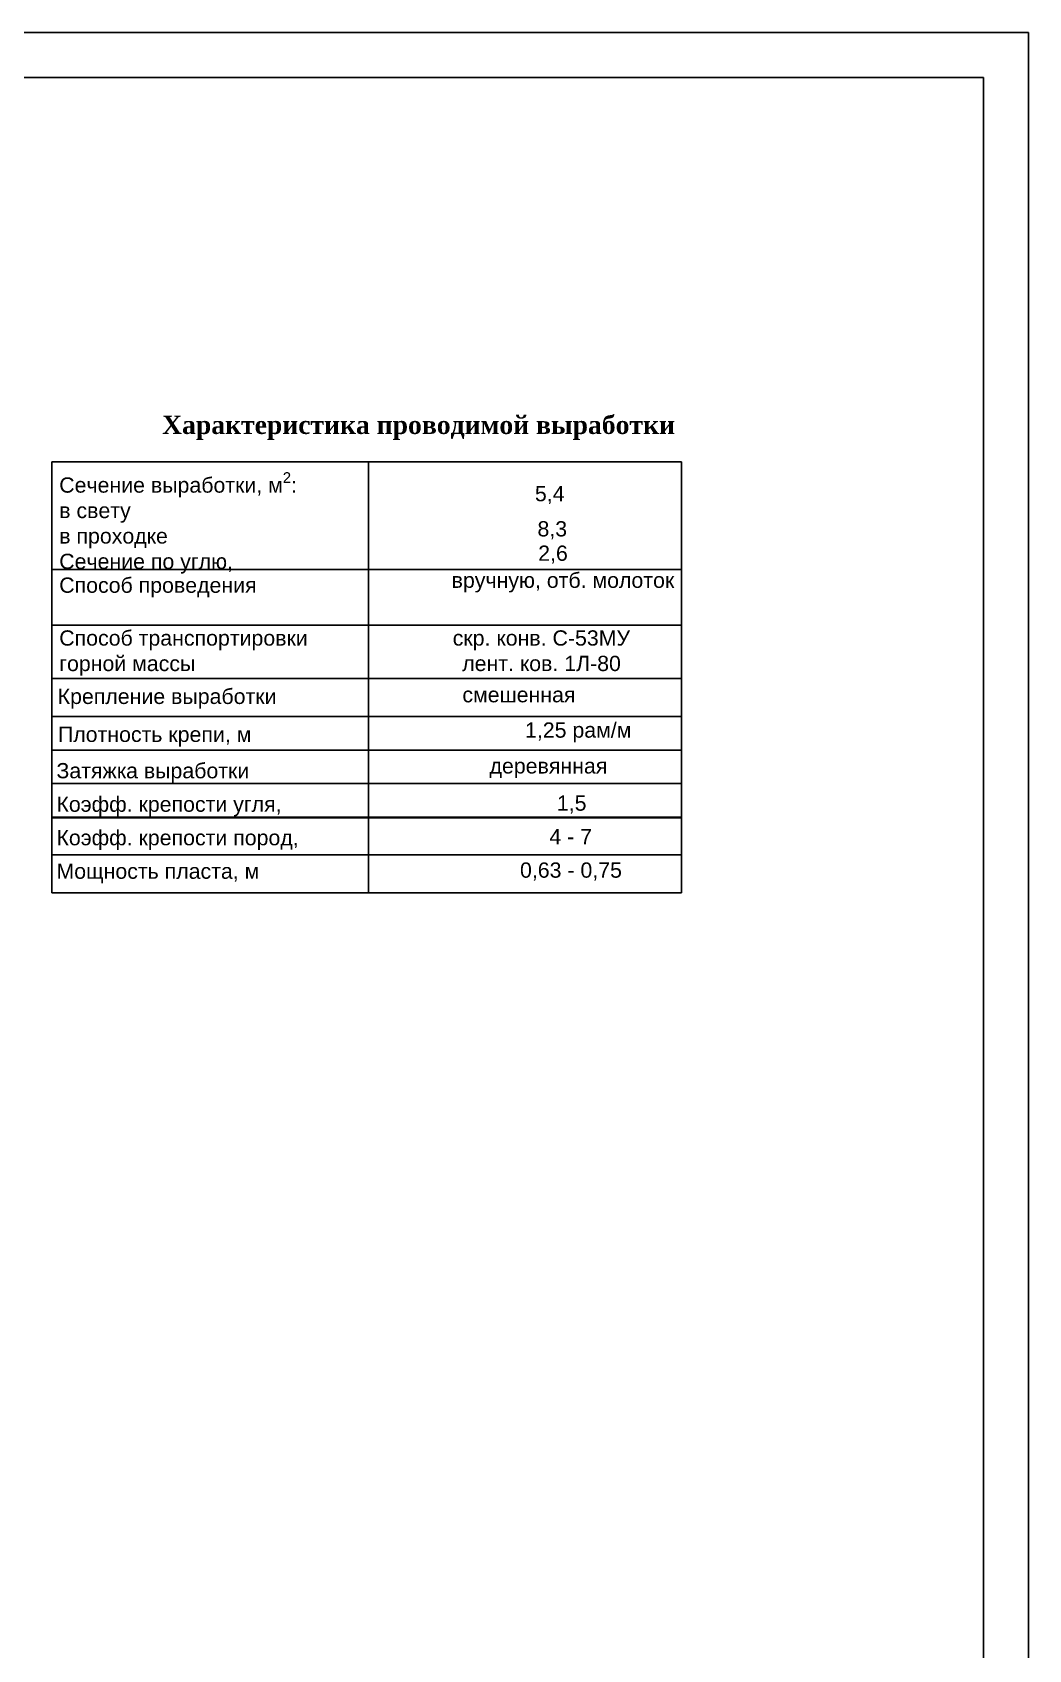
# Model space of a CAD drawing. Header units: inches. Extents: x 523 to 1492, y 69 to 539.
# Drawn here: x 1381.4 to 1491.6, y 331.5 to 510.3 of the extents above; entities that cross this region are included whole.
import ezdxf

# ---------------------------------------------------------------- set-up
doc = ezdxf.new("R2010")
doc.units = ezdxf.units.IN
doc.header["$MEASUREMENT"] = 0
doc.styles.get("Standard").update_dxf_attribs({"font": 'arial.ttf'})

msp = doc.modelspace()

# ---------------------------------------------------------------- linework, layer by layer
for p, q in [((522.698, 510.268), (1491.606, 510.268)), ((1491.606, 510.268), (1491.606, 90.268)), ((542.698, 505.268), (1486.606, 505.268)), ((1486.606, 505.268), (1486.606, 95.268))]:
    msp.add_line(p, q)
at = {"lineweight": 30}
for p, q in [((1383.606, 462.781), (1383.606, 415.154)), ((1383.606, 462.781), (1453.23, 462.781)), ((1418.597, 462.781), (1418.597, 415.154)), ((1453.23, 462.781), (1453.23, 415.154)), ((1383.606, 450.91), (1453.23, 450.91)), ((1383.606, 444.732), (1453.23, 444.732)), ((1383.606, 438.837), (1453.23, 438.837)), ((1383.606, 434.643), (1453.23, 434.643)), ((1383.606, 430.941), (1453.23, 430.941)), ((1383.606, 427.239), (1453.23, 427.239)), ((1383.606, 423.536), (1453.23, 423.536)), ((1383.606, 419.348), (1453.23, 419.348)), ((1383.606, 415.154), (1453.23, 415.154))]:
    msp.add_line(p, q, dxfattribs=at)
at = {"lineweight": 20}
msp.add_line((1383.606, 423.455), (1453.23, 423.455), dxfattribs=at)

# ---------------------------------------------------------------- texts
at = {"insert": (1395.782, 467.903), "char_height": 2.0249, "width": 88.32655, "attachment_point": 1}
msp.add_mtext('{\\fTimes New Roman|b1|i0|c204|p18;Характеристика проводимой выработки}', dxfattribs=at)
at = {"lineweight": 5, "attachment_point": 1}
for s, insert, char_height, width in [('\\A1;Сечение выработки, м{\\H0.7x;\\S2^ ;}:\\Pв свету\\Pв проходке\\PСечение по углю, ', (1384.409, 461.653), 1.68742, 39.63117), ('5,4', (1437.007, 460.127), 1.6874, 7.68033), ('8,3', (1437.291, 456.24), 1.6874, 7.68033), ('2,6', (1437.37, 453.545), 1.6874, 7.68033), ('{\\W2.77778; }вручную, отб. молоток', (1425.978, 450.559), 1.68742, 28.11997), ('Способ проведения', (1384.409, 450.012), 1.68742, 39.63117), ('Способ транспортировки\\Pгорной массы', (1384.409, 444.173), 1.68742, 39.63117), ('{\\W6.57391; }скр. конв. С-53МУ\\P{\\W8.17848; }лент. ков. 1Л-80 ', (1423.614, 444.175), 1.68742, 28.11997), ('Крепление выработки', (1384.237, 437.722), 1.68742, 39.80303), ('{\\W6.0567;  }смешенная', (1421.059, 437.907), 1.68742, 28.11997), ('Плотность крепи, м', (1384.264, 433.527), 1.68742, 39.77612), ('{\\W6.632;  }1,25 рам/м', (1427.228, 433.998), 1.68742, 28.7177), ('Затяжка выработки', (1384.102, 429.509), 1.68742, 39.93834), ('{\\W5.8212;  }деревянная', (1424.367, 430.039), 1.68742, 28.11997), ('Коэфф. крепости угля, ', (1384.102, 425.807), 1.68742, 39.93834), ('{\\W9.6169;  }1,5', (1426.841, 425.927), 1.68742, 28.11997), ('Коэфф. крепости пород, ', (1384.102, 422.105), 1.68742, 39.93834), ('{\\W8.9856;  }4 - 7', (1426.841, 422.225), 1.68742, 28.11997), ('Мощность пласта, м', (1384.102, 418.402), 1.68742, 39.93834), ('{\\W6.5049;  }0,63 - 0,75', (1426.841, 418.523), 1.68742, 28.11997)]:
    msp.add_mtext(s, dxfattribs=dict(at, insert=insert, char_height=char_height, width=width))

doc.saveas('drawing.dxf')
